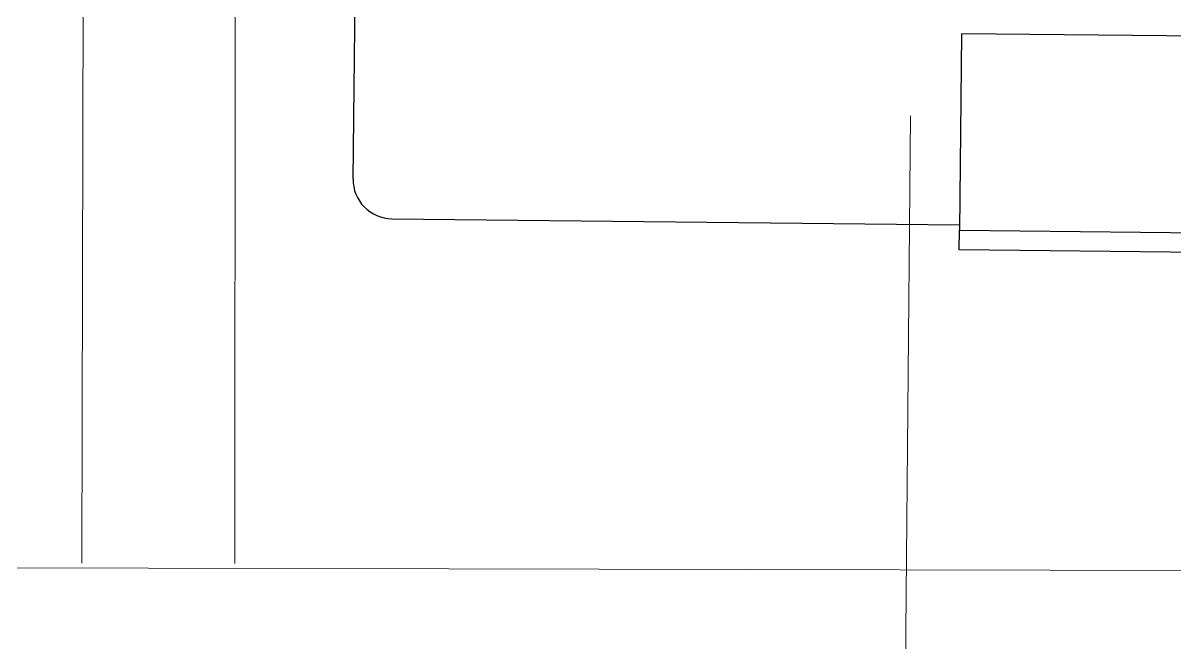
# Paper-space layout 'office1 floor1' of a CAD drawing. Header units: inches. Extents: x 0.3 to 10.8, y 1.4 to 4.2.
# Drawn here: x 2.9959 to 3.2394, y 3.0729 to 3.2039 of the extents above; entities that cross this region are included whole.
import ezdxf

# ---------------------------------------------------------------- set-up
doc = ezdxf.new("R2010")
doc.units = ezdxf.units.IN
doc.header["$MEASUREMENT"] = 0
doc.layers.get('0').update_dxf_attribs({"lineweight": 0})
doc.layers.add('WALL 1 100', color=250, linetype='Continuous', lineweight=9)
doc.layers.add('провода', color=1, linetype='Continuous', lineweight=5)

psp = doc.layouts.new('office1 floor1')

# ---------------------------------------------------------------- linework, layer by layer
at = {"color": 7, "linetype": 'ByBlock', "lineweight": -2}
for p, q in [((3.06627, 3.22882), (3.06564, 3.1709)), ((3.19427, 3.20161), (3.19382, 3.1601)), ((3.40182, 3.19937), (3.19427, 3.20161)), ((3.07386, 3.16251), (3.19384, 3.16121)), ((3.19378, 3.15595), (3.19382, 3.1601)), ((3.19382, 3.1601), (3.40137, 3.15786)), ((3.40132, 3.15371), (3.19378, 3.15595))]:
    psp.add_line(p, q, dxfattribs=at)
psp.add_arc((3.07395, 3.17081), 0.0083, 179.3808, 269.3808, dxfattribs=at)
at = {"layer": 'WALL 1 100', "color": 0}
for p, q in [((3.00931, 3.53882), (3.00835, 3.08978)), ((3.04089, 3.53882), (3.0407, 3.08974))]:
    psp.add_line(p, q, dxfattribs=at)
psp.add_lwpolyline([(3.91924, 3.08681), (0.32259, 3.09437)], dxfattribs=at)
at = {"layer": 'провода', "color": 1}
psp.add_line((3.18238, 3.05892), (3.18348, 3.18424), dxfattribs=at)

doc.saveas('drawing.dxf')
